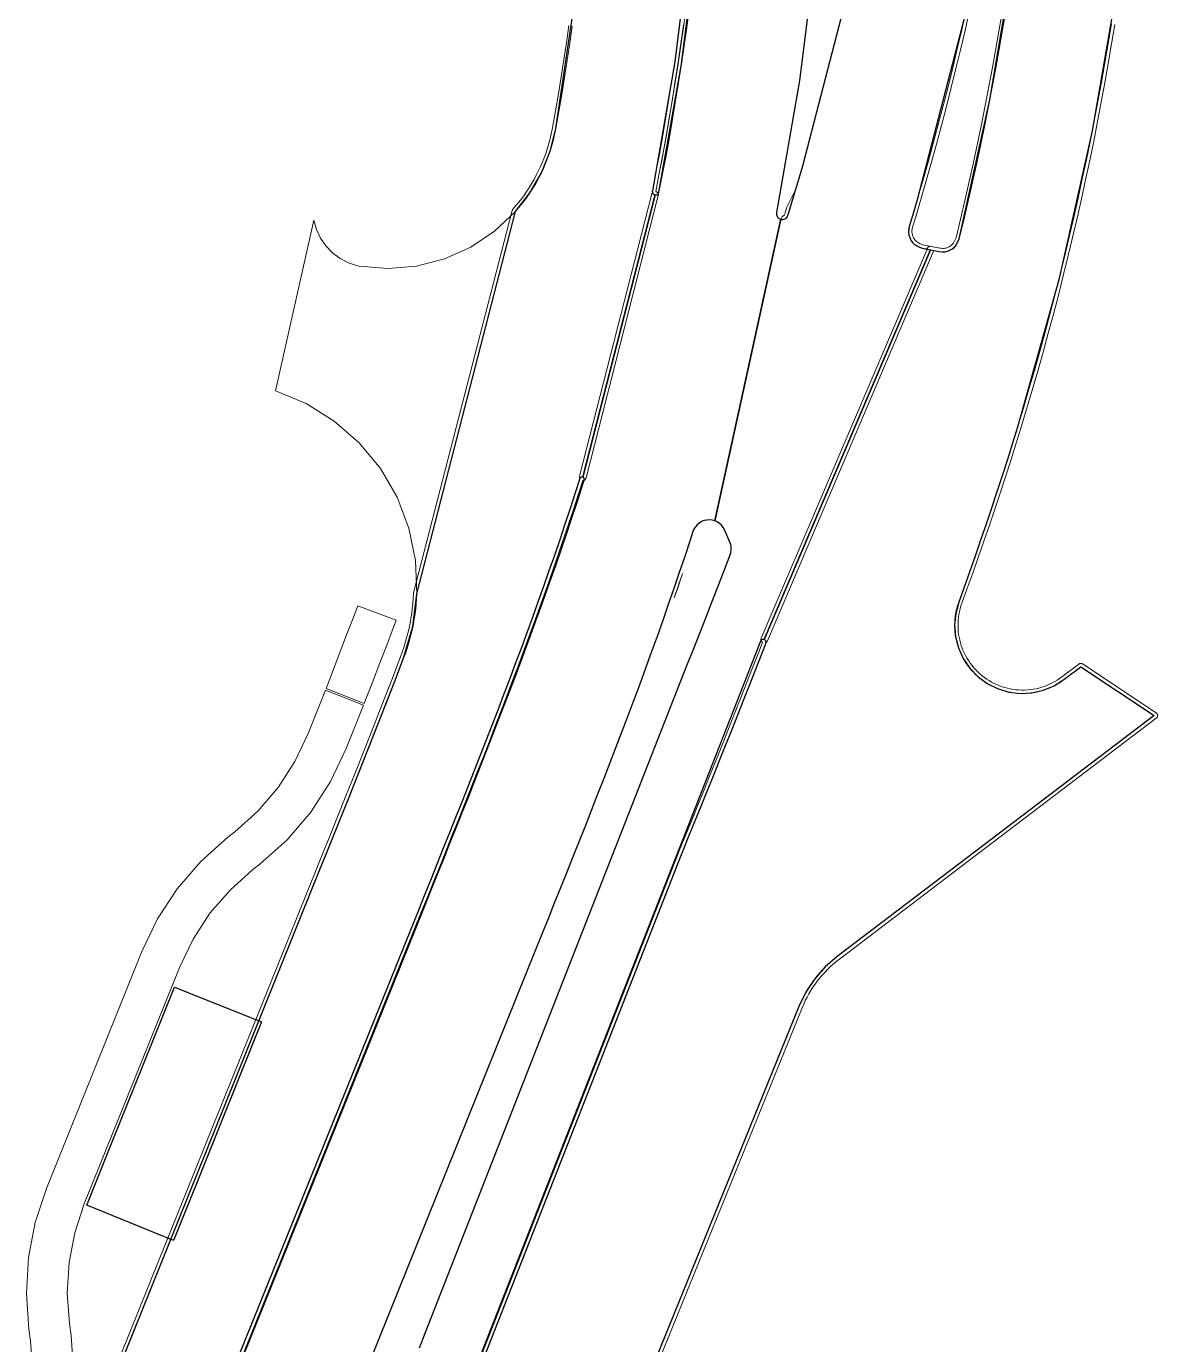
# Model space of a CAD drawing. Header units: metres. Extents: x 105145 to 106173, y 111785 to 118130.
# Drawn here: x 106083.4 to 106149.8, y 115965.7 to 116043.1 of the extents above; entities that cross this region are included whole.
import ezdxf

# ---------------------------------------------------------------- set-up
doc = ezdxf.new("R2010")
doc.units = ezdxf.units.M
for name, color, linetype, lineweight in [('10-PAV-BOCACALLE', 9, 'CONTINUOUS', 13), ('10-PAV-CALZADA-BRT', 12, 'CONTINUOUS', 30), ('10-PAV-CALZADA-MIXTA', 8, 'CONTINUOUS', 30), ('10-PAV-CICLORUTA', 76, 'CONTINUOUS', 18), ('10-PAV-PARADERO', 30, 'CONTINUOUS', 30), ('10-PAV-SARDINEL', 252, 'CONTINUOUS', 13)]:
    doc.layers.add(name, color=color, linetype=linetype, lineweight=lineweight)

msp = doc.modelspace()

# ---------------------------------------------------------------- linework, layer by layer
at = {"layer": '10-PAV-BOCACALLE'}
msp.add_lwpolyline([(106106.3145, 116009.7581), (106106.2361, 116011.703), (106105.8443, 116013.6096), (106105.1493, 116015.4277), (106104.1696, 116017.1096), (106102.9308, 116018.611), (106101.4657, 116019.8924), (106099.8126, 116020.92), (106098.0151, 116021.6668), (106100.2695, 116031.6757), (106100.419, 116031.1386), (106100.6544, 116030.6331), (106100.9691, 116030.1728), (106101.3549, 116029.7702), (106101.8012, 116029.4361), (106102.2962, 116029.1794), (106102.8265, 116029.0071), (106102.9231, 116028.9904), (106104.6077, 116028.843), (106106.293, 116028.9816), (106107.9308, 116029.4021), (106109.4744, 116030.0926), (106110.8796, 116031.0333), (106112.1061, 116032.1974), (106106.3145, 116009.7581)], close=True, dxfattribs=at)
at = {"layer": '10-PAV-CALZADA-BRT'}
for points in [[(106093.6493, 115958.8837), (106106.7909, 115991.4763), (106107.1569, 115992.3843), (106107.5225, 115993.2919), (106107.8877, 115994.1989), (106108.2519, 115995.1055), (106108.6151, 115996.0117), (106108.9765, 115996.9157), (106109.3371, 115997.8211), (106109.6963, 115998.7263), (106110.0539, 115999.6315), (106110.4095, 116000.5367), (106110.7631, 116001.4421), (106111.1145, 116002.3473), (106111.4633, 116003.2529), (106111.8099, 116004.1587), (106112.1535, 116005.0649), (106112.4941, 116005.9713), (106112.8317, 116006.8781), (106113.1661, 116007.7855), (106113.4969, 116008.6935), (106113.8243, 116009.6019), (106114.1477, 116010.5111), (106114.4671, 116011.4209), (106114.7823, 116012.3313), (106115.0931, 116013.2427), (106115.3995, 116014.1547), (106115.7011, 116015.0677), (106115.9977, 116015.9815), (106116.1397, 116016.4267), (106116.145, 116016.45), (106116.1461, 116016.474), (106116.143, 116016.4977), (106116.1359, 116016.5205), (106116.125, 116016.5418), (106116.1105, 116016.5609), (106116.0929, 116016.5771), (106116.0728, 116016.59), (106116.0507, 116016.5993), (106120.296, 116033.1709), (106120.3268, 116033.1672), (106120.3577, 116033.1684), (106120.3882, 116033.1744), (106120.4172, 116033.185), (106120.4443, 116033.2001), (106120.4687, 116033.2193), (106120.4898, 116033.242), (106120.507, 116033.2678), (106120.52, 116033.2959), (106120.5285, 116033.3257), (106121.8473, 116040.8295), (106122.7993, 116048.3885)], [(106129.7649, 116047.6939), (106128.7842, 116039.8866), (106127.4291, 116032.1355), (106127.4225, 116032.0774), (106127.4258, 116032.019), (106127.4388, 116031.962), (106127.4612, 116031.9079), (106127.4923, 116031.8584), (106127.5314, 116031.8148), (106127.5771, 116031.7784), (106127.6284, 116031.7502), (106127.6836, 116031.731), (106123.8069, 116014.031), (106123.6526, 116014.0727), (106123.4936, 116014.0892), (106123.334, 116014.0802), (106123.1778, 116014.0459), (106123.0292, 116013.9871), (106122.8918, 116013.9054), (106122.7691, 116013.8028), (106122.6644, 116013.682), (106122.5803, 116013.5461), (106122.5189, 116013.3985), (106122.3533, 116012.8889), (106122.0407, 116011.9425), (106121.7237, 116010.9983), (106121.4023, 116010.0563), (106121.0769, 116009.1163), (106120.7477, 116008.1785), (106120.4147, 116007.2427), (106120.0783, 116006.3089), (106119.7387, 116005.3771), (106119.3961, 116004.4469), (106119.2233, 116003.9827), (106119.0505, 116003.5187), (106118.7021, 116002.5921), (106118.3515, 116001.6673), (106117.9983, 116000.7441), (106117.6431, 115999.8225), (106117.2861, 115998.9023), (106116.9271, 115997.9835), (106116.5667, 115997.0661), (106116.2049, 115996.1501), (106115.8419, 115995.2351), (106115.4779, 115994.3213), (106115.1125, 115993.4071), (106114.7471, 115992.4957), (106114.3813, 115991.5853), (106114.0153, 115990.6757), (106113.6491, 115989.7669), (106113.2829, 115988.8587), (106101.1573, 115958.7857)], [(106106.4631, 115965.4929), (106106.7989, 115966.3487), (106113.9284, 115984.5251), (106122.2127, 116005.6457), (106122.5661, 116006.5467), (106122.9193, 116007.4477), (106123.2721, 116008.3487), (106123.6245, 116009.2501), (106123.9761, 116010.1517), (106124.3269, 116011.0535), (106124.7055, 116012.0295), (106124.7501, 116012.1777), (106124.7713, 116012.3311), (106124.7685, 116012.4858), (106124.7419, 116012.6383), (106124.6921, 116012.7849), (106124.4613, 116013.3235), (106124.3791, 116013.5059), (106124.3014, 116013.645), (106124.2026, 116013.77), (106124.0851, 116013.8777), (106123.9521, 116013.9654), (106123.8068, 116014.0308), (106127.6837, 116031.7313), (106127.7413, 116031.7216), (106127.7998, 116031.7217), (106127.8574, 116031.7316), (106127.9125, 116031.7511), (106127.9636, 116031.7795), (106128.0092, 116031.8161), (106128.048, 116031.8598), (106128.0789, 116031.9094), (106128.1011, 116031.9635), (106128.1551, 116032.1359), (106128.4349, 116033.0431), (106128.7099, 116033.9513), (106128.9809, 116034.8651), (106131.6435, 116045.1355)], [(106138.4714, 116043.5923), (106135.6947, 116032.8837), (106135.4153, 116031.9421), (106135.2261, 116031.3163), (106135.1913, 116031.1537), (106135.184, 116030.9876), (106135.2042, 116030.8226), (106135.2516, 116030.6633), (106135.3247, 116030.514), (106135.4215, 116030.3788), (106135.5393, 116030.2616), (106135.675, 116030.1655), (106135.8247, 116030.0932), (106135.9843, 116030.0467), (106136.4708, 116029.948), (106126.7087, 116007.0643), (106126.6834, 116007.072), (106126.6572, 116007.0756), (106126.6308, 116007.0751), (106126.6048, 116007.0705), (106126.5798, 116007.0618), (106126.5565, 116007.0494), (106126.5355, 116007.0334), (106126.5171, 116007.0144), (106126.502, 116006.9927), (106126.4905, 116006.9689), (106126.1777, 116006.1703), (106125.8243, 116005.2687), (106125.4709, 116004.3677), (106117.3135, 115983.5703), (106110.0573, 115965.0707)]]:
    msp.add_lwpolyline(points, dxfattribs=at)
at = {"layer": '10-PAV-CALZADA-MIXTA'}
for points in [[(106122.4001, 116048.6157), (106121.4536, 116040.9824), (106120.1413, 116033.4035), (106120.1376, 116033.3727), (106120.1388, 116033.3418), (106120.1448, 116033.3114), (106120.1555, 116033.2823), (106120.1706, 116033.2553), (106120.1897, 116033.2309), (106120.2124, 116033.2099), (106120.2382, 116033.1926), (106120.2663, 116033.1796), (106120.2961, 116033.1712), (106116.0507, 116016.5993), (106116.0274, 116016.6046), (106116.0034, 116016.6057), (106115.9797, 116016.6027), (106115.9569, 116016.5955), (106115.9356, 116016.5846), (106115.9165, 116016.5701), (106115.9003, 116016.5525), (106115.8874, 116016.5324), (106115.8781, 116016.5103), (106115.8605, 116016.4554), (106115.6125, 116015.6797), (106115.3129, 116014.7595), (106115.0087, 116013.8409), (106114.6999, 116012.9237), (106114.3869, 116012.0079), (106114.0699, 116011.0937), (106113.7487, 116010.1807), (106113.4239, 116009.2691), (106113.0955, 116008.3587), (106112.7639, 116007.4497), (106112.4289, 116006.5417), (106112.0911, 116005.6349), (106111.7503, 116004.7291), (106111.4069, 116003.8243), (106111.0611, 116002.9205), (106110.7129, 116002.0175), (106110.3625, 116001.1155), (106110.0105, 116000.2141), (106109.6565, 115999.3135), (106109.3009, 115998.4133), (106108.9439, 115997.5137), (106108.5857, 115996.6147), (106108.2265, 115995.7161), (106107.8665, 115994.8179), (106107.5057, 115993.9199), (106107.1443, 115993.0223), (106106.7825, 115992.1247), (106106.4207, 115991.2271), (106093.2261, 115958.5025)], [(106087.4295, 115960.8395), (106100.6241, 115993.5643), (106100.9859, 115994.4615), (106101.3473, 115995.3581), (106102.3323, 115997.8097), (106102.8523, 115999.1101), (106104.0679, 116002.1801), (106105.0215, 116004.6287), (106105.5373, 116005.9735), (106106.0792, 116007.8343), (106106.3145, 116009.7581), (106112.1061, 116032.1974), (106112.943, 116033.2792), (106113.6244, 116034.465), (106114.1376, 116035.7328), (106114.4731, 116037.0587), (106115.9535, 116047.1041)], [(106110.2899, 115964.9795), (106121.8467, 115994.4429), (106121.9065, 115994.5903), (106122.2707, 115995.4869), (106122.6345, 115996.3829), (106122.9979, 115997.2785), (106123.3603, 115998.1737), (106123.7219, 115999.0685), (106124.0819, 115999.9613), (106124.4411, 116000.8553), (106124.7989, 116001.7493), (106125.1551, 116002.6433), (106125.5097, 116003.5371), (106125.8625, 116004.4311), (106126.2131, 116005.3251), (106126.5615, 116006.2193), (106126.7793, 116006.7822), (106126.8041, 116006.8463), (106126.8123, 116006.8744), (106126.8156, 116006.9036), (106126.8137, 116006.9329), (106126.8068, 116006.9613), (106126.795, 116006.9882), (106126.7788, 116007.0126), (106126.7586, 116007.0339), (106126.735, 116007.0513), (106126.7087, 116007.0643), (106136.4708, 116029.948), (106136.9895, 116029.8427), (106137.1484, 116029.8236), (106137.3084, 116029.8301), (106137.4652, 116029.862), (106137.615, 116029.9186), (106137.7538, 116029.9983), (106137.8781, 116030.0992), (106137.9847, 116030.2186), (106138.1593, 116030.5837), (106139.9566, 116038.7388), (106141.3513, 116046.9723)], [(106147.4932, 116045.7764), (106145.9713, 116036.9329), (106144.0012, 116028.1783), (106141.5881, 116019.5353), (106141.2939, 116018.5861), (106140.9921, 116017.6311), (106140.6857, 116016.6787), (106140.3747, 116015.7289), (106140.0593, 116014.7819), (106139.7399, 116013.8375), (106139.4165, 116012.8957), (106139.0893, 116011.9563), (106138.7585, 116011.0193), (106138.4243, 116010.0849), (106138.1265, 116009.2623), (106137.9495, 116008.6017), (106137.8877, 116007.9206), (106137.9427, 116007.2389), (106138.1131, 116006.5766), (106138.3939, 116005.953), (106138.7767, 116005.3863), (106139.2505, 116004.8931), (106139.8014, 116004.4879), (106140.4133, 116004.1824), (106141.0682, 116003.9856), (106141.7472, 116003.9032), (106142.4302, 116003.9377), (106143.0973, 116004.0881), (106143.7291, 116004.3499), (106144.3071, 116004.7155), (106145.2927, 116005.4643), (106149.6081, 116002.6029), (106138.1463, 115993.8965), (106131.0001, 115988.4683), (106130.2943, 115987.8535), (106129.6767, 115987.1501), (106129.1586, 115986.3706), (106128.7491, 115985.5289), (106117.2409, 115957.2037)]]:
    msp.add_lwpolyline(points, dxfattribs=at)
at = {"layer": '10-PAV-CICLORUTA'}
msp.add_lwpolyline([(106105.0989, 116008.2081), (106104.7809, 116007.3625), (106104.4449, 116006.4775), (106104.1061, 116005.5919), (106103.7643, 116004.7059), (106103.4201, 116003.8195), (106103.2167, 116003.3065), (106100.9865, 116004.1855), (106101.1801, 116004.6921), (106101.5165, 116005.5733), (106101.8539, 116006.4571), (106102.1897, 116007.3369), (106102.5259, 116008.2175), (106102.8433, 116009.0489), (106105.0989, 116008.2081)], close=True, dxfattribs=at)
msp.add_lwpolyline([(106083.7567, 115964.1055), (106083.6299, 115965.8843), (106083.5329, 115966.5957), (106083.3841, 115968.6907), (106083.5076, 115970.7877), (106083.9015, 115972.8512), (106084.5591, 115974.8465), (106090.1677, 115988.7565), (106091.087, 115990.666), (106092.2476, 115992.4388), (106093.6296, 115994.045), (106095.2095, 115995.4573), (106095.6187, 115995.7773), (106096.9766, 115996.9925), (106098.1625, 115998.376), (106099.1557, 115999.9036), (106099.9391, 116001.5489), (106100.9501, 116004.0923), (106103.1829, 116003.2123), (106103.1829, 116003.2123), (106102.1695, 116000.6625), (106101.2499, 115998.7312), (106100.0838, 115996.9378), (106098.6916, 115995.3136), (106097.0975, 115993.8871), (106096.6885, 115993.5671), (106095.3426, 115992.3641), (106094.1653, 115990.9957), (106093.1766, 115989.4855), (106092.3935, 115987.8589), (106086.7849, 115973.9489), (106086.2248, 115972.2494), (106085.8892, 115970.4917), (106085.7839, 115968.7053), (106085.9107, 115966.9205), (106086.0079, 115966.2091), (106086.1566, 115964.1207)], dxfattribs=at)
at = {"layer": '10-PAV-PARADERO'}
msp.add_lwpolyline([(106092.0226, 115971.7982), (106086.9266, 115973.868), (106088.4283, 115977.5918), (106090.2201, 115982.0374), (106092.0875, 115986.6674), (106097.1947, 115984.6261), (106095.8998, 115981.4147), (106093.3869, 115975.1819), (106092.0226, 115971.7982)], close=True, dxfattribs=at)
at = {"layer": '10-PAV-SARDINEL'}
for points in [[(106110.1037, 115965.0525), (106121.661, 115994.517), (106121.7212, 115994.6656), (106122.0854, 115995.5622), (106122.4492, 115996.4581), (106122.8126, 115997.3536), (106123.1749, 115998.2487), (106123.5365, 115999.1434), (106123.8964, 116000.036), (106124.2555, 116000.9298), (106124.6132, 116001.8235), (106124.9693, 116002.7172), (106125.3238, 116003.6107), (106125.6764, 116004.5043), (106126.0268, 116005.3979), (106126.3751, 116006.2917), (106126.5928, 116006.8544), (106126.6074, 116006.892), (106126.5812, 116006.9104), (106126.5582, 116006.9327), (106126.5391, 116006.9584), (106126.5244, 116006.9868), (106126.5143, 116007.0172), (106126.5093, 116007.0488), (106126.5094, 116007.0808), (106126.5145, 116007.1124), (106126.5247, 116007.1428), (106136.2868, 116030.0265), (106136.3029, 116030.0566), (106136.3238, 116030.0836), (106136.349, 116030.1067), (106136.3778, 116030.1251), (106136.4093, 116030.1383), (106136.4426, 116030.146), (106136.4767, 116030.1479), (106136.5106, 116030.144), (106137.024, 116030.0398), (106137.098, 116030.0281), (106137.167, 116030.0233), (106137.235, 116030.0244), (106137.3038, 116030.0314), (106137.372, 116030.0444), (106137.4379, 116030.063), (106137.5025, 116030.0874), (106137.5645, 116030.1172), (106137.6243, 116030.1526), (106137.6801, 116030.1924), (106137.7331, 116030.2376), (106137.7815, 116030.2868), (106137.815, 116030.3272), (106137.9697, 116030.6508), (106138.2335, 116031.737), (106138.4944, 116032.8444), (106138.7479, 116033.9531), (106138.994, 116035.0637), (106139.2326, 116036.1759), (106139.4637, 116037.2896), (106139.6874, 116038.4049), (106139.9036, 116039.5217), (106140.1124, 116040.6399), (106140.3136, 116041.7595), (106140.5073, 116042.8804), (106140.6935, 116044.0026)], [(106140.8909, 116043.9704), (106140.7045, 116042.8469), (106140.5105, 116041.7247), (106140.3091, 116040.6038), (106140.1001, 116039.4843), (106139.8836, 116038.3662), (106139.6597, 116037.2496), (106139.4282, 116036.1345), (106139.1893, 116035.021), (106138.943, 116033.9091), (106138.6892, 116032.7989), (106138.4279, 116031.6904), (106138.1593, 116030.5837), (106137.9847, 116030.2186), (106137.9297, 116030.1522), (106137.8691, 116030.0907), (106137.8035, 116030.0347), (106137.7333, 116029.9846), (106137.659, 116029.9407), (106137.5813, 116029.9034), (106137.5006, 116029.8729), (106137.4175, 116029.8495), (106137.3328, 116029.8334), (106137.247, 116029.8245), (106137.1608, 116029.8232), (106137.0747, 116029.8292), (106136.9895, 116029.8427), (106136.4708, 116029.948), (106126.7087, 116007.0643), (106126.735, 116007.0513), (106126.7586, 116007.0339), (106126.7788, 116007.0126), (106126.795, 116006.9882), (106126.8068, 116006.9613), (106126.8137, 116006.9329), (106126.8156, 116006.9036), (106126.8123, 116006.8744), (106126.8041, 116006.8463), (106126.7793, 116006.7822), (106126.5615, 116006.2193), (106126.2131, 116005.3251), (106125.8625, 116004.4311), (106125.5097, 116003.5371), (106125.1551, 116002.6433), (106124.7989, 116001.7493), (106124.4411, 116000.8553), (106124.0819, 115999.9613), (106123.7219, 115999.0685), (106123.3603, 115998.1737), (106122.9979, 115997.2785), (106122.6345, 115996.3829), (106122.2707, 115995.4869), (106121.9065, 115994.5903), (106121.8467, 115994.4429), (106110.2899, 115964.9795)], [(106122.3003, 116044.0633), (106122.1568, 116042.9843), (106122.0058, 116041.9064), (106121.8473, 116040.8295), (106121.6813, 116039.7537), (106121.5078, 116038.6791), (106121.3268, 116037.6057), (106121.1384, 116036.5337), (106120.9426, 116035.4629), (106120.7392, 116034.3936), (106120.5285, 116033.3257), (106120.52, 116033.2959), (106120.507, 116033.2678), (106120.4898, 116033.242), (106120.4845, 116033.2363), (106120.4718, 116033.2656), (106120.4545, 116033.2926), (106120.4332, 116033.3164), (106120.4083, 116033.3365), (106120.3805, 116033.3524), (106120.3506, 116033.3636), (106120.3383, 116033.3657), (106120.3391, 116033.373), (106120.5475, 116034.4447), (106120.6872, 116035.1902), (106120.746, 116035.4996), (106120.7508, 116035.5261), (106120.9416, 116036.569), (106121.1297, 116037.6397), (106121.3105, 116038.7117), (106121.4838, 116039.7849), (106121.6495, 116040.8593), (106121.8078, 116041.935), (106121.9586, 116043.0114), (106122.102, 116044.089)], [(106138.7501, 116043.9211), (106138.4967, 116042.8035), (106138.2361, 116041.6876), (106137.968, 116040.5734), (106137.6926, 116039.4611), (106137.4099, 116038.3507), (106137.1198, 116037.242), (106136.8224, 116036.1353), (106136.5177, 116035.0306), (106136.2058, 116033.928), (106135.8866, 116032.8274), (106135.6069, 116031.8847), (106135.4193, 116031.2643), (106135.4003, 116031.1901), (106135.389, 116031.1209), (106135.3838, 116031.0519), (106135.3847, 116030.9815), (106135.3918, 116030.9114), (106135.4047, 116030.843), (106135.4239, 116030.7753), (106135.4485, 116030.7106), (106135.4792, 116030.6471), (106135.5154, 116030.5865), (106135.556, 116030.5303), (106135.602, 116030.4772), (106135.6524, 116030.4283), (106135.7062, 116030.3846), (106135.7653, 116030.3447), (106135.8257, 116030.3112), (106135.8896, 116030.2827), (106135.9555, 116030.26), (106136.0293, 116030.2416), (106136.5106, 116030.144), (106136.4767, 116030.1479), (106136.4426, 116030.146), (106136.4093, 116030.1383), (106136.3778, 116030.1251), (106136.349, 116030.1067), (106136.3238, 116030.0836), (106136.3029, 116030.0566), (106136.2868, 116030.0265), (106136.2706, 116029.9886), (106135.9843, 116030.0467), (106135.8993, 116030.0679), (106135.8165, 116030.0964), (106135.7365, 116030.132), (106135.66, 116030.1745), (106135.5874, 116030.2235), (106135.5194, 116030.2787), (106135.4565, 116030.3397), (106135.3992, 116030.4059), (106135.3479, 116030.4769), (106135.303, 116030.552), (106135.2649, 116030.6309), (106135.2338, 116030.7127), (106135.2099, 116030.797), (106135.1936, 116030.883), (106135.1848, 116030.9702), (106135.1837, 116031.0577), (106135.1903, 116031.145), (106135.2044, 116031.2315), (106135.2261, 116031.3163), (106135.4153, 116031.9421), (106135.6947, 116032.8837), (106136.0135, 116033.983), (106136.3251, 116035.0844), (106136.6294, 116036.1878), (106136.9265, 116037.2932), (106137.2162, 116038.4006), (106137.4986, 116039.5098), (106137.7737, 116040.6208), (106138.0414, 116041.7337), (106138.3018, 116042.8483), (106138.5549, 116043.9646)], [(106093.2261, 115958.5025), (106106.4207, 115991.2271), (106106.7825, 115992.1247), (106107.1443, 115993.0223), (106107.5057, 115993.9199), (106107.8665, 115994.8179), (106108.2265, 115995.7161), (106108.5857, 115996.6147), (106108.9439, 115997.5137), (106109.3009, 115998.4133), (106109.6565, 115999.3135), (106110.0105, 116000.2141), (106110.3625, 116001.1155), (106110.7129, 116002.0175), (106111.0611, 116002.9205), (106111.4069, 116003.8243), (106111.7503, 116004.7291), (106112.0911, 116005.6349), (106112.4289, 116006.5417), (106112.7639, 116007.4497), (106113.0955, 116008.3587), (106113.4239, 116009.2691), (106113.7487, 116010.1807), (106114.0699, 116011.0937), (106114.3869, 116012.0079), (106114.6999, 116012.9237), (106115.0087, 116013.8409), (106115.3129, 116014.7595), (106115.6125, 116015.6797), (106115.8605, 116016.4554), (106115.8781, 116016.5103), (106115.8874, 116016.5324), (106115.9003, 116016.5525), (106115.9165, 116016.5701), (106115.9356, 116016.5846), (106115.9569, 116016.5955), (106115.9797, 116016.6027), (106116.0034, 116016.6057), (106116.0274, 116016.6046), (106116.0507, 116016.5993), (106120.2961, 116033.1712), (106120.2663, 116033.1796), (106120.2382, 116033.1926), (106120.2124, 116033.2099), (106120.1897, 116033.2309), (106120.1706, 116033.2553), (106120.1555, 116033.2823), (106120.1448, 116033.3114), (106120.1388, 116033.3418), (106120.1376, 116033.3727), (106120.1413, 116033.4035), (106120.3511, 116034.4822), (106120.5534, 116035.5623), (106120.7483, 116036.6438), (106120.9358, 116037.7267), (106121.1158, 116038.8107), (106121.2884, 116039.896), (106121.4536, 116040.9824), (106121.6112, 116042.07), (106121.7614, 116043.1586)], [(106117.2409, 115957.2037), (106128.7491, 115985.5289), (106128.8409, 115985.7443), (106128.9398, 115985.9566), (106129.0457, 115986.1654), (106129.1586, 115986.3706), (106129.2783, 115986.5719), (106129.4046, 115986.769), (106129.5375, 115986.9618), (106129.6767, 115987.1501), (106129.8222, 115987.3336), (106129.9737, 115987.5122), (106130.1311, 115987.6855), (106130.2943, 115987.8535), (106130.4629, 115988.016), (106130.6369, 115988.1727), (106130.816, 115988.3236), (106131.0001, 115988.4683), (106138.1463, 115993.8965), (106149.6081, 116002.6029), (106145.2927, 116005.4643), (106144.3071, 116004.7155), (106144.1638, 116004.6115), (106144.016, 116004.514), (106143.864, 116004.4231), (106143.7081, 116004.3391), (106143.5487, 116004.262), (106143.3861, 116004.192), (106143.2205, 116004.1294), (106143.0522, 116004.0741), (106142.8817, 116004.0263), (106142.7093, 116003.9861), (106142.5352, 116003.9535), (106142.3599, 116003.9287), (106142.1837, 116003.9117), (106142.0068, 116003.9025), (106141.8298, 116003.9012), (106141.6528, 116003.9076), (106141.4763, 116003.922), (106141.3006, 116003.944), (106141.1261, 116003.9739), (106140.9531, 116004.0115), (106140.7818, 116004.0566), (106140.6128, 116004.1093), (106140.4463, 116004.1695), (106140.2825, 116004.2369), (106140.122, 116004.3115), (106139.9648, 116004.3932), (106139.8115, 116004.4817), (106139.6622, 116004.577), (106139.5173, 116004.6787), (106139.377, 116004.7868), (106139.2417, 116004.9009), (106139.1115, 116005.021), (106138.9868, 116005.1466), (106138.8677, 116005.2777), (106138.7546, 116005.4139), (106138.6476, 116005.555), (106138.547, 116005.7007), (106138.4529, 116005.8507), (106138.3655, 116006.0048), (106138.285, 116006.1625), (106138.2116, 116006.3236), (106138.1454, 116006.4879), (106138.0866, 116006.6549), (106138.0352, 116006.8243), (106137.9913, 116006.9959), (106137.9551, 116007.1692), (106137.9266, 116007.3439), (106137.9058, 116007.5198), (106137.8928, 116007.6964), (106137.8877, 116007.8734), (106137.8904, 116008.0504), (106137.901, 116008.2272), (106137.9193, 116008.4033), (106137.9455, 116008.5784), (106137.9793, 116008.7522), (106138.0208, 116008.9244), (106138.0699, 116009.0945), (106138.1265, 116009.2623), (106138.4243, 116010.0849), (106138.7585, 116011.0193), (106139.0893, 116011.9563), (106139.4165, 116012.8957), (106139.7399, 116013.8375), (106140.0593, 116014.7819), (106140.3747, 116015.7289), (106140.6857, 116016.6787), (106140.9921, 116017.6311), (106141.2939, 116018.5861), (106141.5881, 116019.5353), (106141.9242, 116020.6435), (106142.2529, 116021.7538), (106142.5744, 116022.8663), (106142.8885, 116023.9809), (106143.1954, 116025.0975), (106143.4948, 116026.2161), (106143.787, 116027.3366), (106144.0717, 116028.4591), (106144.3491, 116029.5833), (106144.6191, 116030.7094), (106144.8816, 116031.8373), (106145.1368, 116032.9668), (106145.3845, 116034.098), (106145.6248, 116035.2308), (106145.8577, 116036.3651), (106146.0831, 116037.501), (106146.301, 116038.6383), (106146.5114, 116039.777), (106146.7144, 116040.9171), (106146.9098, 116042.0585), (106147.0978, 116043.2011)], [(106147.2953, 116043.1693), (106147.1071, 116042.0254), (106146.9114, 116040.8825), (106146.7082, 116039.7413), (106146.4975, 116038.6013), (106146.2794, 116037.4627), (106146.0537, 116036.3256), (106145.8206, 116035.19), (106145.5801, 116034.0559), (106145.3321, 116032.9234), (106145.0766, 116031.7926), (106144.8137, 116030.6635), (106144.5435, 116029.5361), (106144.2658, 116028.4106), (106143.9807, 116027.2868), (106143.6882, 116026.165), (106143.3884, 116025.0451), (106143.0812, 116023.9273), (106142.7667, 116022.8114), (106142.4449, 116021.6977), (106142.1157, 116020.5861), (106141.7793, 116019.4767), (106141.4848, 116018.5264), (106141.1827, 116017.5703), (106140.876, 116016.617), (106140.5647, 116015.6662), (106140.249, 116014.7183), (106139.9293, 116013.773), (106139.6056, 116012.8303), (106139.2781, 116011.8901), (106138.947, 116010.9523), (106138.6125, 116010.0172), (106138.3161, 116009.1984), (106138.3146, 116009.1942), (106138.2611, 116009.0357), (106138.2144, 116008.8736), (106138.1749, 116008.7102), (106138.1427, 116008.5446), (106138.1177, 116008.3778), (106138.1003, 116008.2105), (106138.0903, 116008.0422), (106138.0878, 116007.8739), (106138.0927, 116007.7055), (106138.1051, 116007.5376), (106138.1248, 116007.3705), (106138.1517, 116007.2062), (106138.1862, 116007.041), (106138.2274, 116006.8797), (106138.2768, 116006.7169), (106138.3334, 116006.5565), (106138.3949, 116006.4039), (106138.4656, 116006.2487), (106138.5417, 116006.0995), (106138.6243, 116005.9538), (106138.7143, 116005.8104), (106138.8096, 116005.6725), (106138.9115, 116005.538), (106139.0186, 116005.4092), (106139.1321, 116005.284), (106139.2488, 116005.1664), (106139.373, 116005.0518), (106139.5021, 116004.9429), (106139.6348, 116004.8406), (106139.7718, 116004.7443), (106139.9146, 116004.6531), (106140.0596, 116004.5694), (106140.2109, 116004.4907), (106140.3637, 116004.4198), (106140.5177, 116004.3563), (106140.675, 116004.2995), (106140.8381, 116004.2486), (106140.9991, 116004.2061), (106141.166, 116004.1699), (106141.3301, 116004.1419), (106141.4971, 116004.1209), (106141.6651, 116004.1073), (106141.8311, 116004.1012), (106141.9994, 116004.1025), (106142.17, 116004.1113), (106142.3352, 116004.1273), (106142.5044, 116004.1512), (106142.6698, 116004.1822), (106142.8324, 116004.2201), (106142.9922, 116004.2649), (106143.1551, 116004.3185), (106143.3109, 116004.3775), (106143.4648, 116004.4436), (106143.6164, 116004.5168), (106143.7655, 116004.5973), (106143.9093, 116004.6833), (106144.0506, 116004.7765), (106144.1861, 116004.8748), (106144.1897, 116004.8775), (106145.1717, 116005.6236), (106145.1976, 116005.6403), (106145.2258, 116005.6528), (106145.2556, 116005.6608), (106145.2863, 116005.6642), (106145.3171, 116005.6628), (106145.3473, 116005.6567), (106145.3763, 116005.646), (106145.4032, 116005.631), (106149.7186, 116002.7696), (106149.7457, 116002.748), (106149.7687, 116002.7221), (106149.7868, 116002.6927), (106149.7996, 116002.6605), (106149.8067, 116002.6266), (106149.8078, 116002.592), (106149.8029, 116002.5577), (106149.7922, 116002.5248), (106149.776, 116002.4942), (106149.7547, 116002.4669), (106149.7291, 116002.4436), (106138.2673, 115993.7372), (106131.1227, 115988.3102), (106130.9411, 115988.1674), (106130.769, 115988.0225), (106130.5987, 115987.8691), (106130.4366, 115987.713), (106130.2769, 115987.5486), (106130.1229, 115987.3789), (106129.9759, 115987.2056), (106129.8347, 115987.0274), (106129.6999, 115986.8451), (106129.5709, 115986.6578), (106129.449, 115986.4677), (106129.332, 115986.2709), (106129.2224, 115986.0715), (106129.1206, 115985.871), (106129.0244, 115985.6649), (106128.934, 115985.4526), (106117.4262, 115957.1284)], [(106087.244, 115960.9143), (106100.4386, 115993.6391), (106100.8004, 115994.5363), (106101.1618, 115995.4328), (106102.1467, 115997.8842), (106102.6665, 115999.1842), (106103.2761, 116000.718), (106103.8818, 116002.2533), (106104.3603, 116003.4762), (106104.8349, 116004.7007), (106105.3501, 116006.0438), (106105.451, 116006.3188), (106105.5462, 116006.5993), (106105.6324, 116006.8761), (106105.6339, 116006.8809), (106105.7134, 116007.1609), (106105.7864, 116007.444), (106105.8524, 116007.7285), (106105.8534, 116007.7334), (106105.9122, 116008.0201), (106105.9639, 116008.308), (106106.0084, 116008.5971), (106106.0457, 116008.8861), (106106.0462, 116008.8911), (106106.0759, 116009.1784), (106106.0991, 116009.4744), (106106.1148, 116009.7688), (106106.1175, 116009.7928), (106106.1208, 116009.8081), (106111.9124, 116032.2474), (106111.9222, 116032.276), (106111.9362, 116032.3027), (106111.9539, 116032.3272), (106112.1328, 116032.534), (106112.3011, 116032.7395), (106112.4664, 116032.9532), (106112.6231, 116033.1678), (106112.777, 116033.3908), (106112.9188, 116033.6088), (106112.9215, 116033.6131), (106112.9244, 116033.6178), (106113.0628, 116033.844), (106113.1962, 116034.076), (106113.3238, 116034.3131), (106113.4444, 116034.5522), (106113.5583, 116034.7944), (106113.6662, 116035.0413), (106113.7659, 116035.2874), (106113.7678, 116035.2924), (106113.8609, 116035.5419), (106113.9475, 116035.7951), (106114.0272, 116036.0503), (106114.1005, 116036.3099), (106114.1655, 116036.5666), (106114.1668, 116036.572), (106114.225, 116036.8322), (106114.2765, 116037.0954), (106114.454, 116038.093), (106114.625, 116039.0927), (106114.7894, 116040.0936), (106114.9472, 116041.0955), (106115.0984, 116042.0984), (106115.243, 116043.1023)], [(106115.441, 116043.0744), (106115.2962, 116042.0692), (106115.1449, 116041.0649), (106114.9869, 116040.0617), (106114.8222, 116039.0596), (106114.651, 116038.0586), (106114.4731, 116037.0587), (106114.4206, 116036.79), (106114.3607, 116036.5229), (106114.2936, 116036.2575), (106114.2192, 116035.9941), (106114.1376, 116035.7328), (106114.049, 116035.4738), (106113.9532, 116035.2173), (106113.8505, 116034.9636), (106113.7409, 116034.7128), (106113.6244, 116034.465), (106113.5012, 116034.2206), (106113.3714, 116033.9796), (106113.235, 116033.7422), (106113.0921, 116033.5087), (106112.943, 116033.2792), (106112.7876, 116033.0538), (106112.6261, 116032.8328), (106112.4586, 116032.6163), (106112.2852, 116032.4044), (106112.1061, 116032.1974), (106106.3145, 116009.7581), (106106.2986, 116009.46), (106106.2753, 116009.1625), (106106.2446, 116008.8655), (106106.2065, 116008.5695), (106106.1611, 116008.2745), (106106.1083, 116007.9807), (106106.0483, 116007.6883), (106105.981, 116007.3975), (106105.9065, 116007.1085), (106105.8248, 116006.8214), (106105.736, 116006.5364), (106105.6402, 116006.2537), (106105.5373, 116005.9735), (106105.0215, 116004.6287), (106104.5466, 116003.4037), (106104.0679, 116002.1801), (106103.462, 116000.6443), (106102.8523, 115999.1101), (106102.3323, 115997.8097), (106101.3473, 115995.3581), (106100.9859, 115994.4615), (106100.6241, 115993.5643), (106087.4295, 115960.8395)], [(106121.9597, 116043.132), (106121.8093, 116042.042), (106121.6514, 116040.9531), (106121.4861, 116039.8653), (106121.3133, 116038.7787), (106121.133, 116037.6932), (106120.9453, 116036.6091), (106120.7501, 116035.5262), (106120.5475, 116034.4447), (106120.3391, 116033.373), (106120.3383, 116033.3657), (106120.3506, 116033.3636), (106120.3827, 116033.3515), (106120.4122, 116033.334), (106120.4383, 116033.3118), (106120.4603, 116033.2854), (106120.4774, 116033.2557), (106120.4891, 116033.2235), (106120.4952, 116033.1897), (106120.4954, 116033.1554), (106120.4898, 116033.1216), (106116.2444, 116016.5497), (106116.2338, 116016.5188), (106116.2182, 116016.49), (106116.1982, 116016.4641), (106116.1742, 116016.4419), (106116.1468, 116016.4239), (106116.1169, 116016.4106), (106116.0853, 116016.4024), (106116.0527, 116016.3995), (106116.051, 116016.3944), (106115.8029, 116015.6183), (106115.503, 116014.6971), (106115.1984, 116013.7776), (106114.8893, 116012.8595), (106114.5761, 116011.9428), (106114.2588, 116011.0278), (106113.9373, 116010.114), (106113.6122, 116009.2016), (106113.2835, 116008.2904), (106112.9517, 116007.3809), (106112.6164, 116006.4722), (106112.2784, 116005.5648), (106111.9374, 116004.6584), (106111.5938, 116003.7531), (106111.2478, 116002.8488), (106110.8994, 116001.9453), (106110.5489, 116001.0429), (106110.1967, 116000.1411), (106109.8426, 115999.2402), (106109.4869, 115998.3397), (106109.1298, 115997.4398), (106108.7715, 115996.5406), (106108.4122, 115995.6418), (106108.0521, 115994.7434), (106107.6913, 115993.8453), (106107.3298, 115992.9476), (106106.968, 115992.0499), (106106.6062, 115991.1523), (106093.4116, 115958.4277)], [(106093.4116, 115958.4277), (106106.6062, 115991.1523), (106106.968, 115992.0499), (106107.3298, 115992.9476), (106107.6913, 115993.8453), (106108.0521, 115994.7434), (106108.4122, 115995.6418), (106108.7715, 115996.5406), (106109.1298, 115997.4398), (106109.4869, 115998.3397), (106109.8426, 115999.2402), (106110.1967, 116000.1411), (106110.5489, 116001.0429), (106110.8994, 116001.9453), (106111.2478, 116002.8488), (106111.5938, 116003.7531), (106111.9374, 116004.6584), (106112.2784, 116005.5648), (106112.6164, 116006.4722), (106112.9517, 116007.3809), (106113.2835, 116008.2904), (106113.6122, 116009.2016), (106113.9373, 116010.114), (106114.2588, 116011.0278), (106114.5761, 116011.9428), (106114.8893, 116012.8595), (106115.1984, 116013.7776), (106115.503, 116014.6971), (106115.8029, 116015.6183), (106116.051, 116016.3944), (106116.0527, 116016.3995), (106116.0819, 116016.402), (106116.1103, 116016.4088), (106116.1375, 116016.4197), (106115.9977, 116015.9815), (106115.7011, 116015.0677), (106115.3995, 116014.1547), (106115.0931, 116013.2427), (106114.7823, 116012.3313), (106114.4671, 116011.4209), (106114.1477, 116010.5111), (106113.8243, 116009.6019), (106113.4969, 116008.6935), (106113.1661, 116007.7855), (106112.8317, 116006.8781), (106112.4941, 116005.9713), (106112.1535, 116005.0649), (106111.8099, 116004.1587), (106111.4633, 116003.2529), (106111.1145, 116002.3473), (106110.7631, 116001.4421), (106110.4095, 116000.5367), (106110.0539, 115999.6315), (106109.6963, 115998.7263), (106109.3371, 115997.8211), (106108.9765, 115996.9157), (106108.6151, 115996.0117), (106108.2519, 115995.1055), (106107.8877, 115994.1989), (106107.5225, 115993.2919), (106107.1569, 115992.3843), (106106.7909, 115991.4763), (106093.6493, 115958.8837)], [(106110.0573, 115965.0707), (106117.3135, 115983.5703), (106125.4709, 116004.3677), (106125.8243, 116005.2687), (106126.1777, 116006.1703), (106126.4905, 116006.9689), (106126.502, 116006.9927), (106126.5163, 116007.0133), (106126.5264, 116006.9839), (106126.541, 116006.9564), (106126.5597, 116006.9316), (106126.582, 116006.9099), (106126.6074, 116006.892), (106126.5928, 116006.8544), (106126.3751, 116006.2917), (106126.0268, 116005.3979), (106125.6764, 116004.5043), (106125.3238, 116003.6107), (106124.9693, 116002.7172), (106124.6132, 116001.8235), (106124.2555, 116000.9298), (106123.8964, 116000.036), (106123.5365, 115999.1434), (106123.1749, 115998.2487), (106122.8126, 115997.3536), (106122.4492, 115996.4581), (106122.0854, 115995.5622), (106121.7212, 115994.6656), (106121.661, 115994.517), (106110.1037, 115965.0525)]]:
    msp.add_lwpolyline(points, dxfattribs=at)
for points in [[(106120.296, 116033.1709), (106116.0507, 116016.5993), (106116.0274, 116016.6046), (106116.0034, 116016.6057), (106115.9797, 116016.6027), (106115.9569, 116016.5955), (106115.9356, 116016.5846), (106115.9165, 116016.5701), (106115.9003, 116016.5525), (106115.8874, 116016.5324), (106115.8781, 116016.5103), (106115.8758, 116016.503), (106115.8628, 116016.5309), (106115.8537, 116016.5646), (106115.8507, 116016.5993), (106115.8537, 116016.634), (106115.857, 116016.6489), (106120.1023, 116033.2205), (106120.1081, 116033.2393), (106120.1228, 116033.2709), (106120.1428, 116033.2995), (106120.1475, 116033.3042), (106120.1555, 116033.2823), (106120.1706, 116033.2553), (106120.1897, 116033.2309), (106120.2124, 116033.2099), (106120.2382, 116033.1926), (106120.2663, 116033.1796), (106120.296, 116033.1709)], [(106127.8403, 116031.7276), (106127.7881, 116031.7209), (106127.7355, 116031.7221), (106127.6837, 116031.7312), (106127.7794, 116031.9214), (106127.7996, 116031.924), (106127.821, 116031.9302), (106127.8413, 116031.9395), (106127.8595, 116031.9516), (106127.8763, 116031.9668), (106127.8902, 116031.9838), (106127.9015, 116032.0029), (106127.9124, 116032.0302), (106127.9641, 116032.1953), (106128.0383, 116032.436), (106128.5724, 116033.4972), (106128.4349, 116033.0431), (106128.1551, 116032.1359), (106128.1011, 116031.9635), (106128.0816, 116031.9146), (106128.0549, 116031.8693), (106128.0216, 116031.8285), (106127.9826, 116031.7932), (106127.9387, 116031.7642), (106127.8909, 116031.7422), (106127.8403, 116031.7276)], [(106126.8373, 116006.9111), (106126.8147, 116006.8953), (106126.8156, 116006.9036), (106126.8137, 116006.9329), (106126.8068, 116006.9613), (106126.795, 116006.9882), (106126.7788, 116007.0126), (106126.7586, 116007.0339), (106126.735, 116007.0513), (106126.7087, 116007.0643), (106136.4708, 116029.948), (106136.6664, 116029.9083), (106136.6587, 116029.8796), (106136.6548, 116029.8695), (106126.8927, 116006.9858), (106126.8819, 116006.9643), (106126.8619, 116006.9357), (106126.8373, 116006.9111)], [(106121.5915, 116009.9913), (106121.4287, 116009.5212), (106121.9132, 116010.9342), (106121.5915, 116009.9913)]]:
    msp.add_lwpolyline(points, close=True, dxfattribs=at)

doc.saveas('drawing.dxf')
